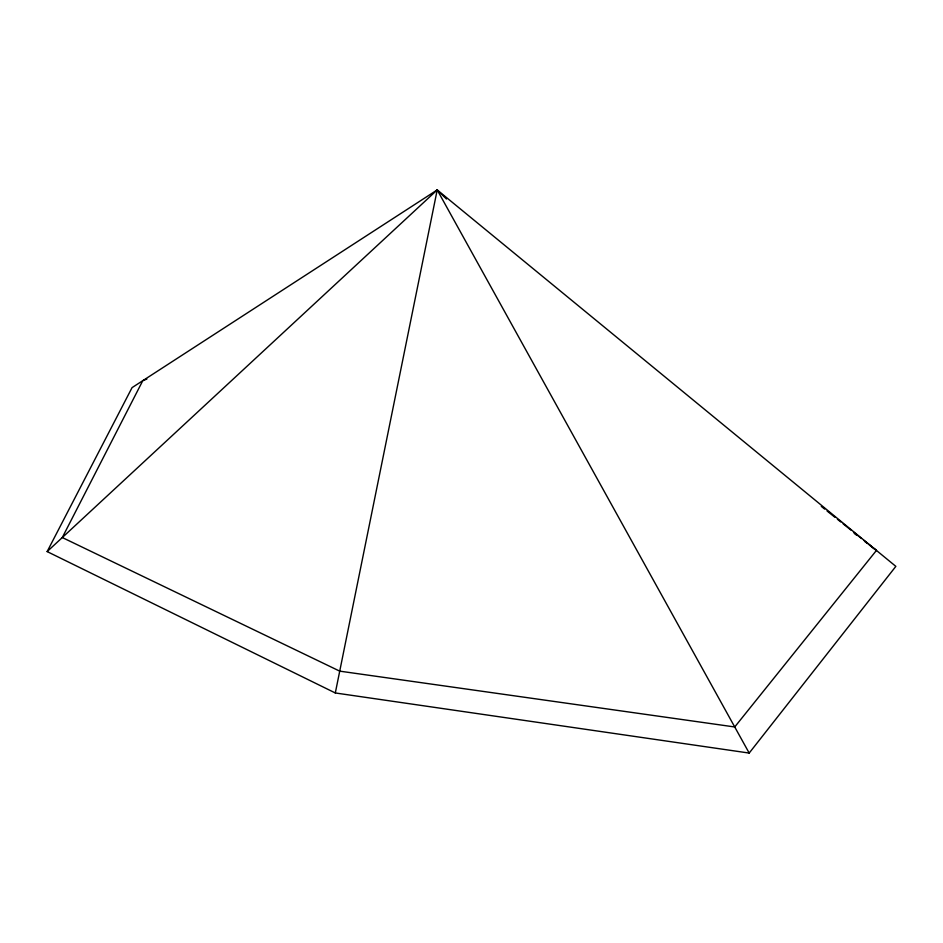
<?xml version="1.0" encoding="UTF-8"?>
<svg xmlns="http://www.w3.org/2000/svg" width="943" height="943" viewBox="0 0 943 943"><rect width="100%" height="100%" fill="white"/><g stroke="black" fill="none" stroke-linecap="round" stroke-linejoin="round"><path stroke-width="1.41" d="M335.307 692.964L437.21 189.932L895.85 566.366L749.19 753.068L335.307 692.964L47.15 551.584L132.055 387.632L437.21 189.932L446.475 199.008M863.8 540.339L876.436 550.429L734.727 726.97L339.728 671.145L62.297 537.534L142.77 380.701L146.86 379.074M47.15 551.584L437.21 189.932L749.19 753.068M854.264 533.408L856.598 535.2M864.766 541.471L867.1 543.262M869.434 545.054L876.436 550.429M821.306 506.391L824.748 509.137M827.046 510.976L835.085 517.401M837.384 519.228L840.826 521.986M843.125 523.825L851.164 530.249M853.462 532.076L861.501 538.5"/></g></svg>
